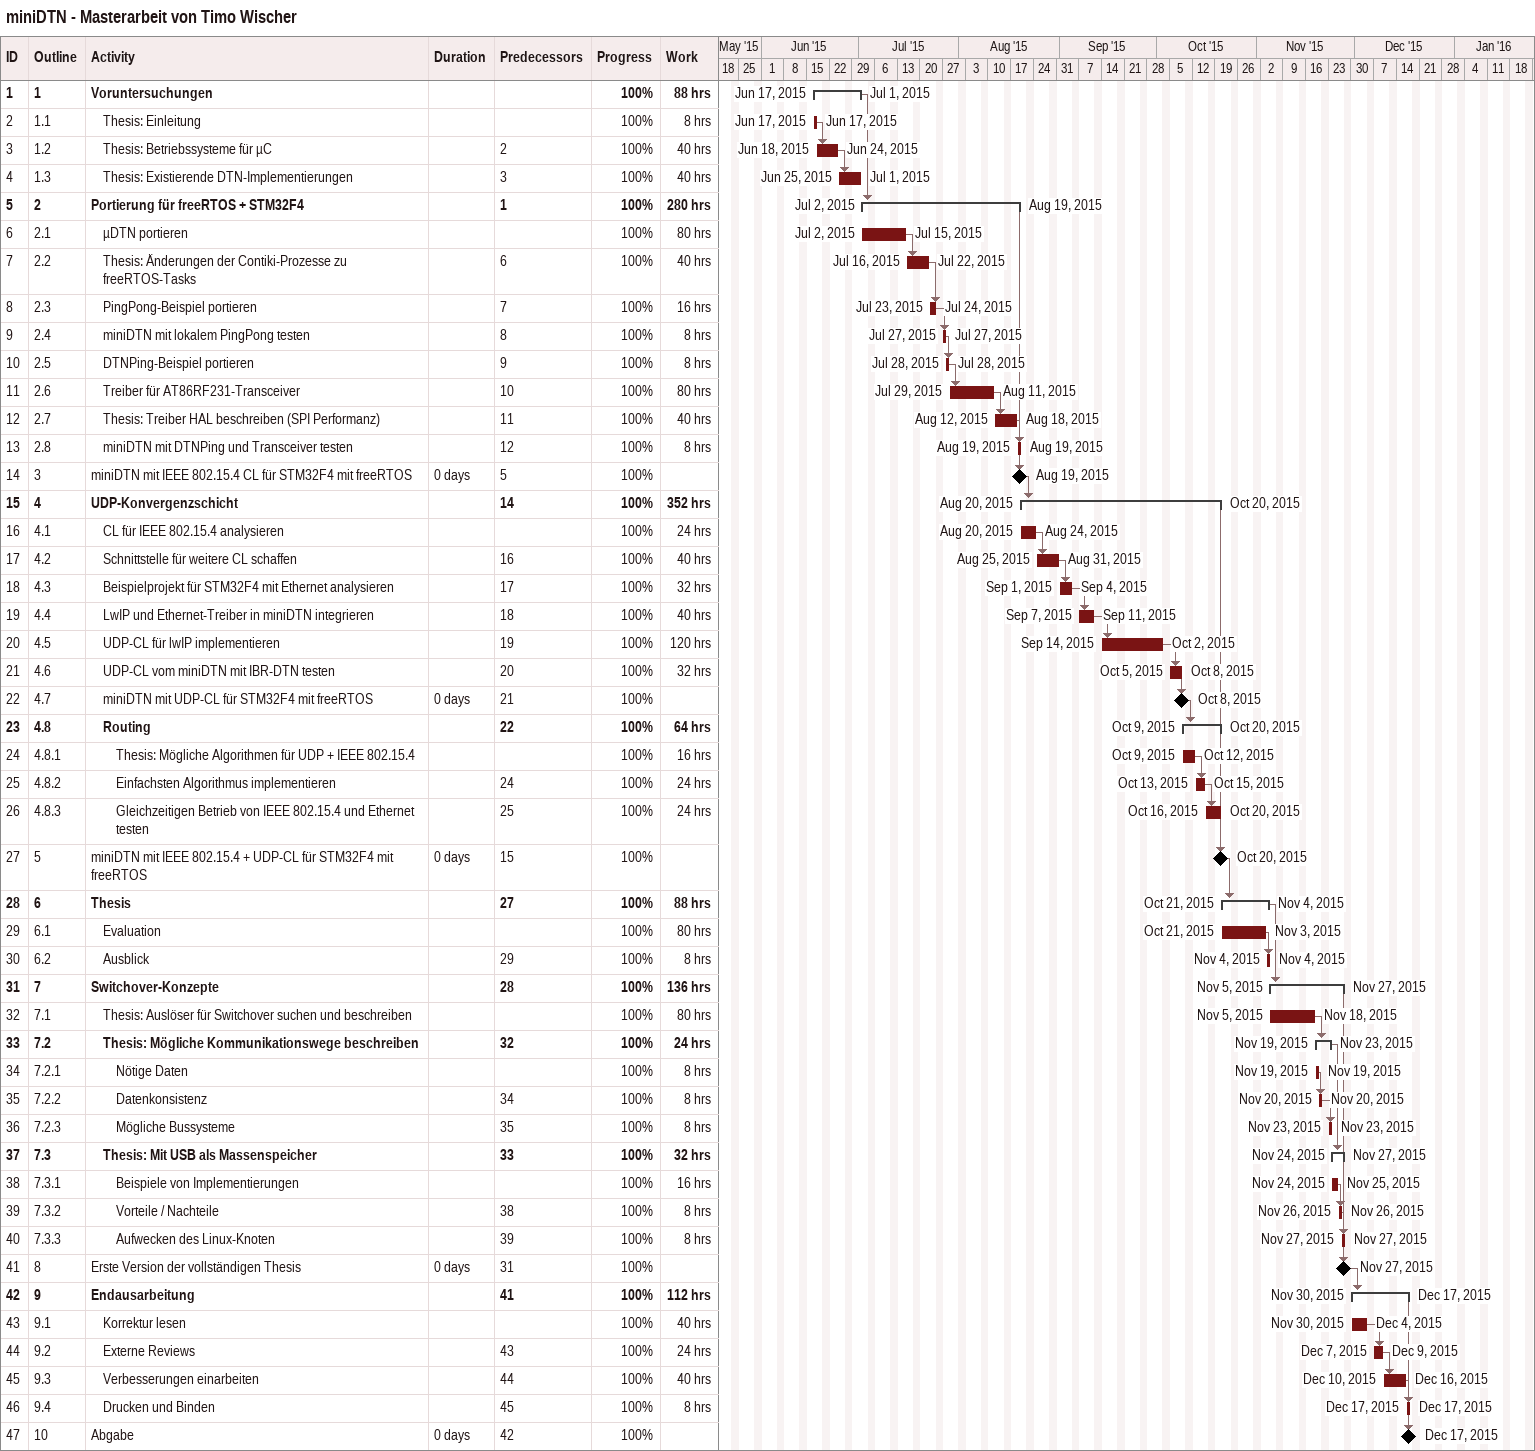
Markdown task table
miniDTN - Masterarbeit von Timo Wischer

| ID | WBS | Task | Duration | Start | Finish | Predecessors | % complete | Work (h) |
|---|---|---|---|---|---|---|---|---|
| 1 | 1 | **Voruntersuchungen** |  | 2015-06-17 | 2015-07-01 |  | 100 | 88 |
| 2 | 1.1 | Thesis: Einleitung |  | 2015-06-17 | 2015-06-17 |  | 100 | 8 |
| 3 | 1.2 | Thesis: Betriebssysteme für µC |  | 2015-06-18 | 2015-06-24 | 2 | 100 | 40 |
| 4 | 1.3 | Thesis: Existierende DTN-Implementierungen |  | 2015-06-25 | 2015-07-01 | 3 | 100 | 40 |
| 5 | 2 | **Portierung für freeRTOS + STM32F4** |  | 2015-07-02 | 2015-08-19 | 1 | 100 | 280 |
| 6 | 2.1 | µDTN portieren |  | 2015-07-02 | 2015-07-15 |  | 100 | 80 |
| 7 | 2.2 | Thesis: Änderungen der Contiki-Prozesse zu freeRTOS-Tasks |  | 2015-07-16 | 2015-07-22 | 6 | 100 | 40 |
| 8 | 2.3 | PingPong-Beispiel portieren |  | 2015-07-23 | 2015-07-24 | 7 | 100 | 16 |
| 9 | 2.4 | miniDTN mit lokalem PingPong testen |  | 2015-07-27 | 2015-07-27 | 8 | 100 | 8 |
| 10 | 2.5 | DTNPing-Beispiel portieren |  | 2015-07-28 | 2015-07-28 | 9 | 100 | 8 |
| 11 | 2.6 | Treiber für AT86RF231-Transceiver |  | 2015-07-29 | 2015-08-11 | 10 | 100 | 80 |
| 12 | 2.7 | Thesis: Treiber HAL beschreiben (SPI Performanz) |  | 2015-08-12 | 2015-08-18 | 11 | 100 | 40 |
| 13 | 2.8 | miniDTN mit DTNPing und Transceiver testen |  | 2015-08-19 | 2015-08-19 | 12 | 100 | 8 |
| 14 | 3 | miniDTN mit IEEE 802.15.4 CL für STM32F4 mit freeRTOS | 0d | 2015-08-19 | 2015-08-19 | 5 | 100 |  |
| 15 | 4 | **UDP-Konvergenzschicht** |  | 2015-08-20 | 2015-10-20 | 14 | 100 | 352 |
| 16 | 4.1 | CL für IEEE 802.15.4 analysieren |  | 2015-08-20 | 2015-08-24 |  | 100 | 24 |
| 17 | 4.2 | Schnittstelle für weitere CL schaffen |  | 2015-08-25 | 2015-08-31 | 16 | 100 | 40 |
| 18 | 4.3 | Beispielprojekt für STM32F4 mit Ethernet analysieren |  | 2015-09-01 | 2015-09-04 | 17 | 100 | 32 |
| 19 | 4.4 | LwIP und Ethernet-Treiber in miniDTN integrieren |  | 2015-09-07 | 2015-09-11 | 18 | 100 | 40 |
| 20 | 4.5 | UDP-CL für lwIP implementieren |  | 2015-09-14 | 2015-10-02 | 19 | 100 | 120 |
| 21 | 4.6 | UDP-CL vom miniDTN mit IBR-DTN testen |  | 2015-10-05 | 2015-10-08 | 20 | 100 | 32 |
| 22 | 4.7 | miniDTN mit UDP-CL für STM32F4 mit freeRTOS | 0d | 2015-10-08 | 2015-10-08 | 21 | 100 |  |
| 23 | 4.8 | **Routing** |  | 2015-10-09 | 2015-10-20 | 22 | 100 | 64 |
| 24 | 4.8.1 | Thesis: Mögliche Algorithmen für UDP + IEEE 802.15.4 |  | 2015-10-09 | 2015-10-12 |  | 100 | 16 |
| 25 | 4.8.2 | Einfachsten Algorithmus implementieren |  | 2015-10-13 | 2015-10-15 | 24 | 100 | 24 |
| 26 | 4.8.3 | Gleichzeitigen Betrieb von IEEE 802.15.4 und Ethernet testen |  | 2015-10-16 | 2015-10-20 | 25 | 100 | 24 |
| 27 | 5 | miniDTN mit IEEE 802.15.4 + UDP-CL für STM32F4 mit freeRTOS | 0d | 2015-10-20 | 2015-10-20 | 15 | 100 |  |
| 28 | 6 | **Thesis** |  | 2015-10-21 | 2015-11-04 | 27 | 100 | 88 |
| 29 | 6.1 | Evaluation |  | 2015-10-21 | 2015-11-03 |  | 100 | 80 |
| 30 | 6.2 | Ausblick |  | 2015-11-04 | 2015-11-04 | 29 | 100 | 8 |
| 31 | 7 | **Switchover-Konzepte** |  | 2015-11-05 | 2015-11-27 | 28 | 100 | 136 |
| 32 | 7.1 | Thesis: Auslöser für Switchover suchen und beschreiben |  | 2015-11-05 | 2015-11-18 |  | 100 | 80 |
| 33 | 7.2 | **Thesis: Mögliche Kommunikationswege beschreiben** |  | 2015-11-19 | 2015-11-23 | 32 | 100 | 24 |
| 34 | 7.2.1 | Nötige Daten |  | 2015-11-19 | 2015-11-19 |  | 100 | 8 |
| 35 | 7.2.2 | Datenkonsistenz |  | 2015-11-20 | 2015-11-20 | 34 | 100 | 8 |
| 36 | 7.2.3 | Mögliche Bussysteme |  | 2015-11-23 | 2015-11-23 | 35 | 100 | 8 |
| 37 | 7.3 | **Thesis: Mit USB als Massenspeicher** |  | 2015-11-24 | 2015-11-27 | 33 | 100 | 32 |
| 38 | 7.3.1 | Beispiele von Implementierungen |  | 2015-11-24 | 2015-11-25 |  | 100 | 16 |
| 39 | 7.3.2 | Vorteile / Nachteile |  | 2015-11-26 | 2015-11-26 | 38 | 100 | 8 |
| 40 | 7.3.3 | Aufwecken des Linux-Knoten |  | 2015-11-27 | 2015-11-27 | 39 | 100 | 8 |
| 41 | 8 | Erste Version der vollständigen Thesis | 0d | 2015-11-27 | 2015-11-27 | 31 | 100 |  |
| 42 | 9 | **Endausarbeitung** |  | 2015-11-30 | 2015-12-17 | 41 | 100 | 112 |
| 43 | 9.1 | Korrektur lesen |  | 2015-11-30 | 2015-12-04 |  | 100 | 40 |
| 44 | 9.2 | Externe Reviews |  | 2015-12-07 | 2015-12-09 | 43 | 100 | 24 |
| 45 | 9.3 | Verbesserungen einarbeiten |  | 2015-12-10 | 2015-12-16 | 44 | 100 | 40 |
| 46 | 9.4 | Drucken und Binden |  | 2015-12-17 | 2015-12-17 | 45 | 100 | 8 |
| 47 | 10 | Abgabe | 0d | 2015-12-17 | 2015-12-17 | 42 | 100 |  |
